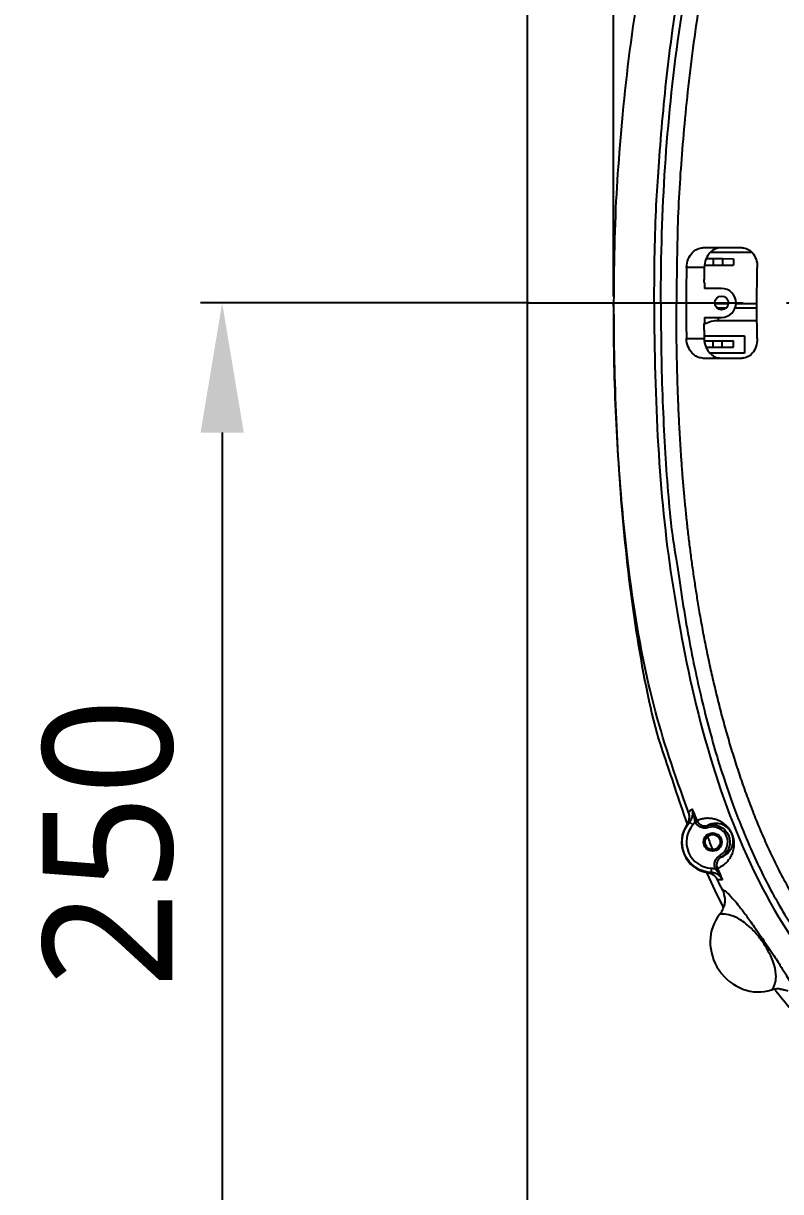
# Model space of a CAD drawing. Extents: x 796 to 6898, y -63 to 2465.
# Drawn here: x 861.2 to 1036.4, y 1478.9 to 1749.3 of the extents above; entities that cross this region are included whole.
import ezdxf

# ---------------------------------------------------------------- set-up
doc = ezdxf.new("R2010")
doc.units = 0
doc.header["$LTSCALE"] = 20
doc.header["$MEASUREMENT"] = 0
doc.linetypes.add('CENTER', pattern=[2, 1.25, -0.25, 0.25, -0.25])
doc.layers.get('0').update_dxf_attribs({"linetype": 'CONTINUOUS'})
doc.layers.get('DEFPOINTS').update_dxf_attribs({"linetype": 'CONTINUOUS'})
for name, color, linetype in [('1', 7, 'CONTINUOUS'), ('6', 6, 'CONTINUOUS'), ('CENTER', 2, 'CENTER')]:
    doc.layers.add(name, color=color, linetype=linetype)
doc.styles.get("Standard").update_dxf_attribs({"font": 'NanumGothic.ttf'})
doc.dimstyles.get("Standard").update_dxf_attribs({"dimtxt": 2.7, "dimasz": 2.5, "dimexe": 1.5, "dimexo": 1.5, "dimgap": 1.5, "dimtad": 1, "dimdec": 0, "dimlfac": 10, "dimzin": 0, "dimdsep": 46, "dimtxsty": 'Standard', "dimcen": 0, "dimclrt": 2, "dimadec": 0, "dimazin": 0, "dimtfac": 1, "dimtdec": 0, "dimtmove": 0, "dimatfit": 3, "dimfxl": 0, "dimtolj": 1, "dimtzin": 0, "dimarcsym": 0})

# ---------------------------------------------------------------- blocks, each defined once
blk = doc.blocks.new('*D37')
at = {"color": 3, "lineweight": -2}
for p, q in [((978.27, 1684.6), (902.19, 1684.6)), ((907.19, 1654.6), (907.19, 1464.6)), ((964.43, 1434.6), (902.19, 1434.6))]:
    blk.add_line(p, q, dxfattribs=at)
at = {"color": 3}
for points in [[(902.19, 1654.6), (912.19, 1654.6), (907.19, 1684.6)], [(902.19, 1464.6), (912.19, 1464.6), (907.19, 1434.6)]]:
    blk.add_solid(points, dxfattribs=at)
at = {"layer": 'DEFPOINTS', "color": 0}
for p in [(979.77, 1684.6), (907.19, 1434.6), (965.93, 1434.6)]:
    blk.add_point(p, dxfattribs=at)
at = {"color": 2, "insert": (880.86, 1559.6), "char_height": 30, "attachment_point": 5, "rotation": 90}
blk.add_mtext('\\A1;250', dxfattribs=at)
blk = doc.blocks.new('*D36')
at = {"color": 3, "lineweight": -2}
for p, q in [((997.8, 1686.1), (997.8, 1966)), ((1722.07, 1686.1), (1722.07, 1966)), ((1027.8, 1961), (1692.07, 1961))]:
    blk.add_line(p, q, dxfattribs=at)
at = {"color": 3}
for points in [[(1027.8, 1966), (1027.8, 1956), (997.8, 1961)], [(1692.07, 1966), (1692.07, 1956), (1722.07, 1961)]]:
    blk.add_solid(points, dxfattribs=at)
at = {"layer": 'DEFPOINTS', "color": 0}
for p in [(1722.07, 1961), (997.8, 1684.6), (1722.07, 1684.6)]:
    blk.add_point(p, dxfattribs=at)
at = {"color": 2, "insert": (1359.94, 1987.33), "char_height": 30, "attachment_point": 5}
blk.add_mtext('\\A1;725', dxfattribs=at)

msp = doc.modelspace()

# ---------------------------------------------------------------- linework, layer by layer
at = {"layer": '1', "color": 0, "linetype": 'Continuous'}
for p, q in [((1020.37, 1696.39), (1029.65, 1696.39)), ((1018.76, 1692.8), (1014.67, 1692.81)), ((1018.78, 1693.35), (1020.86, 1693.35)), ((1019.21, 1694.85), (1020.86, 1694.85)), ((1020.86, 1694.85), (1020.86, 1693.35)), ((1020.86, 1694.85), (1022.96, 1694.85)), ((1020.86, 1693.35), (1022.96, 1693.35)), ((1022.96, 1694.85), (1022.96, 1693.35)), ((1022.96, 1694.85), (1025.52, 1694.84)), ((1022.96, 1693.35), (1025.52, 1693.34)), ((1025.52, 1694.84), (1025.52, 1693.34)), ((1018.7, 1689.35), (1018.86, 1689.35)), ((1022.78, 1687.95), (1018.84, 1687.95)), ((1024.37, 1684.39), (1021.19, 1684.39)), ((1030.95, 1684.39), (1026.12, 1684.39)), ((1022.05, 1683.18), (1022.05, 1683.48)), ((1022.05, 1683.48), (1023.93, 1683.48)), ((1025.94, 1683.48), (1030.96, 1683.48)), ((1018.85, 1679.85), (1018.69, 1679.85)), ((1018.83, 1681.25), (1022.78, 1681.25)), ((1022.05, 1680.48), (1022.05, 1681.25)), ((1030.99, 1680.48), (1022.05, 1680.48)), ((1014.65, 1676.41), (1018.74, 1676.4)), ((1018.73, 1676.98), (1028.05, 1676.98)), ((1028.05, 1676.98), (1028.05, 1672.98)), ((1018.76, 1675.85), (1020.84, 1675.85)), ((1019.22, 1674.35), (1020.84, 1674.35)), ((1020.84, 1674.35), (1020.84, 1675.85)), ((1020.84, 1675.85), (1022.94, 1675.85)), ((1020.84, 1674.35), (1022.94, 1674.35)), ((1022.94, 1674.35), (1022.94, 1675.85)), ((1022.94, 1675.85), (1025.5, 1675.84)), ((1022.94, 1674.35), (1025.5, 1674.34)), ((1025.5, 1674.34), (1025.5, 1675.84)), ((1028.05, 1672.98), (1020.1, 1672.98)), ((1015.39, 1564.49), (1016.14, 1563.84)), ((1016.64, 1564.55), (1017.1, 1564.76)), ((1019.67, 1563.19), (1019.52, 1563.67)), ((1022.41, 1556.78), (1022.66, 1556.34)), ((1020.41, 1552.78), (1020.45, 1553.78)), ((1021.31, 1553.65), (1021.77, 1553.84))]:
    msp.add_line(p, q, dxfattribs=at)
for centre, radius in [((1022.78, 1684.6), 1.6), ((1020.71, 1559.84), 2.1), ((1020.71, 1559.84), 1.75)]:
    msp.add_circle(centre, radius, dxfattribs=at)
for centre, radius, start, end in [((1022.78, 1684.6), 3.35, 269.9383, 89.9383), ((1020.71, 1559.84), 7.2, 145.1928, 261.2266), ((1020.71, 1559.84), 6.06, 138.7993, 267.618), ((1020.71, 1559.84), 3.5, 299.1393, 107.2042)]:
    msp.add_arc(centre, radius, start, end, dxfattribs=at)
at = {"layer": '1', "color": 0, "linetype": 'Continuous', "extrusion": (0, 0, -1)}
for radius, start, end in [(7.06, 272.382, 41.2007), (4, 72.7958, 240.8607)]:
    msp.add_arc((-1020.71, 1559.84), radius, start, end, dxfattribs=at)
at = {"layer": '1', "color": 0, "linetype": 'Continuous'}
for centre, major_axis, ratio, start_param, end_param in [((1016.59, 1564.67), (-0.466, -0.182), 0.050377, 1.614803, 3.075022), ((1021.37, 1553.53), (0.453, 0.212), 0.053979, 0.066481, 1.523686), ((1030.53, 1535.87), (-6.16, 9.12), 0.916152, 0.269979, 2.882511)]:
    msp.add_ellipse(centre, major_axis=major_axis, ratio=ratio, start_param=start_param, end_param=end_param, dxfattribs=at)
for points, degree, knots in [([(1007.18, 1684.61), (1007.21, 1688.52), (1007.26, 1696.25), (1007.62, 1707.73), (1008.19, 1715.45), (1009.01, 1726.42), (1010.07, 1737.13), (1012.36, 1755.42), (1017.09, 1780.58), (1025.64, 1806.56), (1035.2, 1825.51), (1043.96, 1838.39), (1054.73, 1849.87), (1066.93, 1858.73), (1081.08, 1865.69), (1095.67, 1870.44), (1111.13, 1873.76), (1121.25, 1875.04), (1126.31, 1875.68)], 3, [0, 0, 0, 0, 0.043893, 0.086888, 0.129007, 0.170264, 0.210669, 0.250243, 0.3783, 0.500162, 0.562466, 0.625028, 0.683175, 0.749984, 0.806331, 0.875009, 0.937446, 1, 1, 1, 1]), ([(1008.72, 1684.61), (1008.79, 1706.75), (1009.9, 1725.46), (1014.48, 1758.19), (1016.49, 1769), (1021.87, 1790.16), (1025.23, 1800.52), (1033.88, 1820.14), (1039.16, 1829.42), (1048.99, 1841.66), (1052.58, 1845.43), (1060.36, 1852.19), (1064.54, 1855.16), (1077.7, 1862.94), (1087.28, 1866.58), (1106.82, 1871.75), (1116.82, 1873.36), (1126.9, 1874.49)], 3, [0, 0, 0, 0, 0.25, 0.25, 0.375, 0.375, 0.5, 0.5, 0.625, 0.625, 0.6875, 0.6875, 0.75, 0.75, 0.875, 0.875, 1, 1, 1, 1]), ([(1196.68, 1874.66), (1191.81, 1874.61), (1181.32, 1874.51), (1164.96, 1874.13), (1147.23, 1873.35), (1128.6, 1871.85), (1109.72, 1869.13), (1089.11, 1864), (1070.52, 1855.64), (1055.67, 1843.69), (1045.95, 1832.16), (1037.25, 1818.32), (1029.73, 1801.81), (1023.48, 1782.37), (1018.96, 1762.52), (1015.77, 1742.34), (1013.71, 1721.94), (1012.53, 1705), (1012.39, 1691.38), (1012.32, 1684.61)], 3, [0, 0, 0, 0, 0.046725, 0.100737, 0.158073, 0.218821, 0.282905, 0.344446, 0.42649, 0.479304, 0.526887, 0.568969, 0.632108, 0.69401, 0.755202, 0.816507, 0.878002, 0.939323, 1, 1, 1, 1]), ([(1015.4, 1802.49), (1015.07, 1801.59), (1014.74, 1800.69), (1011.04, 1790.34), (1008.39, 1780.64), (1004.12, 1761.04), (1002.5, 1751.13), (1000.02, 1731.22), (999.17, 1721.22), (998.07, 1704.69), (997.81, 1694.66), (997.8, 1684.62)], 3, [0, 0, 0, 0, 0.02335, 0.02335, 0.267513, 0.267513, 0.511675, 0.511675, 0.755838, 0.755838, 1, 1, 1, 1]), ([(1014.67, 1692.81), (1014.7, 1694.2), (1015.26, 1695.44), (1016.71, 1696.99), (1017.58, 1697.35), (1018.44, 1697.35)], 3, [0, 0, 0, 0, 0.5, 0.5, 1, 1, 1, 1]), ([(1022.54, 1697.35), (1021.67, 1697.35), (1020.81, 1696.98), (1019.36, 1695.44), (1018.8, 1694.19), (1018.76, 1692.8)], 3, [0, 0, 0, 0, 0.5, 0.5, 1, 1, 1, 1]), ([(1027.55, 1697.34), (1028.4, 1697.34), (1029.24, 1696.98), (1030.6, 1695.43), (1031.08, 1694.16), (1031.05, 1692.79)], 3, [0, 0, 0, 0, 0.5, 0.5, 1, 1, 1, 1]), ([(1018.86, 1689.35), (1018.86, 1689.23), (1018.85, 1689.1), (1018.85, 1688.85), (1018.85, 1688.73), (1018.85, 1688.41), (1018.84, 1688.23), (1018.84, 1688.01), (1018.84, 1687.98), (1018.84, 1687.95)], 3, [0, 0, 0, 0, 0.267874, 0.267874, 0.535748, 0.535748, 0.937559, 0.937559, 1, 1, 1, 1]), ([(1015.15, 1566.72), (1014.73, 1567.86), (1011.09, 1577.83), (1005.55, 1594.8), (1001.75, 1618.19), (999.83, 1636.21), (998.91, 1647.76), (998.26, 1659.7), (997.86, 1672.03), (997.82, 1680.38), (997.8, 1684.62)], 3, [0, 0, 0, 0, 0.029664, 0.258397, 0.514709, 0.605675, 0.699628, 0.796629, 0.896736, 1, 1, 1, 1]), ([(997.8, 1684.62), (997.8, 1675.63), (997.98, 1666.64), (998.76, 1648.67), (999.36, 1639.69), (1001.12, 1621.79), (1002.27, 1612.86), (1005.28, 1595.13), (1007.13, 1586.32), (1011.02, 1575.36), (1012.79, 1569.64), (1014.82, 1564.02)], 3, [0, 0, 0, 0, 0.214368, 0.214368, 0.428737, 0.428737, 0.643105, 0.643105, 0.857473, 0.857473, 1, 1, 1, 1]), ([(1007.18, 1684.61), (1007.2, 1662.46), (1008.25, 1640.21), (1012.76, 1610.9), (1014.75, 1600.06), (1020.1, 1578.79), (1023.46, 1568.38), (1032.1, 1548.59), (1037.4, 1539.21), (1047.3, 1526.78), (1050.92, 1522.94), (1058.78, 1516.04), (1063.01, 1512.99), (1076.32, 1505.04), (1086.02, 1501.36), (1105.72, 1496.09), (1115.77, 1494.45), (1125.89, 1493.29)], 3, [0, 0, 0, 0, 0.25, 0.25, 0.375, 0.375, 0.5, 0.5, 0.625, 0.625, 0.6875, 0.6875, 0.75, 0.75, 0.875, 0.875, 1, 1, 1, 1]), ([(1008.72, 1684.61), (1008.74, 1680.74), (1008.77, 1673.15), (1009.09, 1661.99), (1009.6, 1651.31), (1010.31, 1641.09), (1011.21, 1631.32), (1012.29, 1625.52), (1013.53, 1616.68), (1014.93, 1608.32), (1016.45, 1600.44), (1018.09, 1593.04), (1019.83, 1586.14), (1021.65, 1579.74), (1023.52, 1573.83), (1025.41, 1568.42), (1027.3, 1563.49), (1030.15, 1556.7), (1034.57, 1547.56), (1040.68, 1537.59), (1051.02, 1524.09), (1063.36, 1513.79), (1080.49, 1504.94), (1093.34, 1500.53), (1109.74, 1496.7), (1119.79, 1495.37), (1126.49, 1494.48)], 3, [0, 0, 0, 0, 0.043803, 0.085816, 0.126123, 0.164778, 0.201813, 0.237237, 0.271048, 0.303235, 0.33378, 0.362666, 0.389876, 0.415398, 0.439219, 0.461332, 0.481735, 0.500424, 0.547145, 0.600351, 0.638368, 0.749997, 0.792002, 0.875008, 0.916739, 1, 1, 1, 1]), ([(1196.79, 1494.15), (1181.15, 1494.32), (1159.26, 1494.69), (1131.01, 1495.97), (1100.85, 1499.2), (1073.39, 1511.26), (1061.35, 1520.28), (1054.29, 1527.1), (1051.23, 1530.33), (1046.55, 1535.97), (1035.61, 1551.63), (1022.33, 1582.63), (1016, 1615.03), (1013.08, 1642.76), (1012.31, 1669.85), (1012.32, 1684.61)], 5, [0, 0, 0, 0, 0, 0, 0.248533, 0.35731, 0.459634, 0.477422, 0.480384, 0.491238, 0.514901, 0.53066, 0.593382, 0.780263, 1, 1, 1, 1, 1, 1]), ([(1018.83, 1681.25), (1018.83, 1681.14), (1018.84, 1681.04), (1018.84, 1680.8), (1018.84, 1680.68), (1018.84, 1680.32), (1018.84, 1680.08), (1018.85, 1679.85)], 3, [0, 0, 0, 0, 0.232142, 0.232142, 0.5, 0.5, 1, 1, 1, 1]), ([(1018.41, 1671.85), (1017.55, 1671.85), (1016.69, 1672.22), (1015.24, 1673.77), (1014.68, 1675.02), (1014.65, 1676.41)], 3, [0, 0, 0, 0, 0.5, 0.5, 1, 1, 1, 1]), ([(1018.74, 1676.4), (1018.77, 1675.02), (1019.34, 1673.77), (1020.78, 1672.22), (1021.65, 1671.85), (1022.51, 1671.85)], 3, [0, 0, 0, 0, 0.5, 0.5, 1, 1, 1, 1]), ([(1031.03, 1676.39), (1031.06, 1675.02), (1030.58, 1673.76), (1029.21, 1672.2), (1028.37, 1671.84), (1027.52, 1671.84)], 3, [0, 0, 0, 0, 0.5, 0.5, 1, 1, 1, 1]), ([(1014.79, 1563.95), (1014.93, 1564.15), (1015.05, 1564.36), (1015.17, 1564.7), (1015.21, 1564.82), (1015.27, 1565.05), (1015.29, 1565.17), (1015.32, 1565.41), (1015.33, 1565.53), (1015.33, 1565.77), (1015.33, 1565.89), (1015.29, 1566.25), (1015.23, 1566.49), (1015.14, 1566.72)], 3, [0, 0, 0, 0, 0.25, 0.25, 0.375, 0.375, 0.5, 0.5, 0.625, 0.625, 0.75, 0.75, 1, 1, 1, 1]), ([(1015.39, 1564.49), (1015.57, 1564.7), (1015.72, 1564.92), (1015.89, 1565.28), (1015.94, 1565.41), (1016.03, 1565.67), (1016.06, 1565.8), (1016.11, 1566.06), (1016.13, 1566.19), (1016.14, 1566.46), (1016.14, 1566.6), (1016.12, 1566.86), (1016.1, 1567), (1016.04, 1567.26), (1016, 1567.39), (1015.95, 1567.52)], 3, [0, 0, 0, 0, 0.25, 0.25, 0.375, 0.375, 0.5, 0.5, 0.625, 0.625, 0.75, 0.75, 0.875, 0.875, 1, 1, 1, 1]), ([(1016.62, 1564.66), (1016.58, 1564.9), (1016.54, 1565.14), (1016.42, 1565.87), (1016.33, 1566.34), (1016.13, 1567.04), (1016.05, 1567.28), (1015.97, 1567.48), (1015.96, 1567.5), (1015.95, 1567.52), (1015.94, 1567.54)], 3, [0, 0, 0, 0, 0.238829, 0.238829, 0.733383, 0.733383, 0.996461, 0.996461, 0.996461, 1, 1, 1, 1]), ([(1017.06, 1564.85), (1017.3, 1564.96), (1017.55, 1565.06), (1018.06, 1565.22), (1018.32, 1565.28), (1018.86, 1565.37), (1019.13, 1565.4), (1019.7, 1565.42), (1019.99, 1565.41), (1020.59, 1565.34), (1020.9, 1565.28), (1021.38, 1565.14), (1021.55, 1565.09), (1021.88, 1564.97), (1022.05, 1564.89), (1022.41, 1564.72), (1022.59, 1564.62), (1022.88, 1564.44), (1022.97, 1564.38), (1023.17, 1564.24), (1023.28, 1564.16), (1023.49, 1563.99), (1023.6, 1563.9), (1023.83, 1563.68), (1023.95, 1563.56), (1024.15, 1563.35), (1024.21, 1563.27), (1024.36, 1563.09), (1024.43, 1562.99), (1024.56, 1562.82), (1024.6, 1562.75), (1024.67, 1562.64), (1024.7, 1562.61), (1024.75, 1562.52), (1024.78, 1562.48), (1024.83, 1562.38), (1024.86, 1562.33), (1024.91, 1562.24), (1024.93, 1562.2), (1024.97, 1562.13), (1024.99, 1562.09), (1025.03, 1562.01), (1025.05, 1561.96), (1025.09, 1561.88), (1025.1, 1561.86), (1025.13, 1561.8), (1025.14, 1561.77), (1025.17, 1561.71), (1025.18, 1561.68), (1025.2, 1561.62), (1025.21, 1561.6), (1025.25, 1561.51), (1025.26, 1561.47), (1025.3, 1561.38), (1025.31, 1561.33), (1025.34, 1561.26), (1025.35, 1561.22), (1025.38, 1561.12), (1025.4, 1561.06), (1025.44, 1560.9), (1025.46, 1560.81), (1025.5, 1560.64), (1025.52, 1560.57), (1025.55, 1560.43), (1025.56, 1560.36), (1025.59, 1560.17), (1025.6, 1560.06), (1025.62, 1559.86), (1025.63, 1559.76), (1025.64, 1559.49), (1025.64, 1559.33), (1025.63, 1559.02), (1025.62, 1558.89), (1025.58, 1558.49), (1025.54, 1558.26), (1025.45, 1557.83), (1025.39, 1557.64), (1025.27, 1557.27), (1025.2, 1557.1), (1025.06, 1556.77), (1024.99, 1556.62), (1024.75, 1556.19), (1024.58, 1555.93), (1024.22, 1555.46), (1024.03, 1555.24), (1023.63, 1554.85), (1023.42, 1554.67), (1022.77, 1554.19), (1022.31, 1553.93), (1021.82, 1553.74)], 3, [0, 0, 0, 0, 0.0625, 0.0625, 0.125, 0.125, 0.1875, 0.1875, 0.25, 0.25, 0.3125, 0.3125, 0.34375, 0.34375, 0.375, 0.375, 0.40625, 0.40625, 0.421875, 0.421875, 0.4375, 0.4375, 0.453125, 0.453125, 0.46875, 0.46875, 0.476563, 0.476563, 0.484375, 0.484375, 0.488281, 0.488281, 0.490234, 0.490234, 0.492188, 0.492188, 0.494141, 0.494141, 0.495117, 0.495117, 0.496094, 0.496094, 0.49707, 0.49707, 0.497559, 0.497559, 0.498047, 0.498047, 0.498535, 0.498535, 0.499023, 0.499023, 0.5, 0.5, 0.500977, 0.500977, 0.501953, 0.501953, 0.503906, 0.503906, 0.507813, 0.507813, 0.511719, 0.511719, 0.515625, 0.515625, 0.523438, 0.523438, 0.53125, 0.53125, 0.546875, 0.546875, 0.5625, 0.5625, 0.59375, 0.59375, 0.625, 0.625, 0.65625, 0.65625, 0.6875, 0.6875, 0.75, 0.75, 0.8125, 0.8125, 0.875, 0.875, 1, 1, 1, 1]), ([(1019.67, 1563.19), (1019.6, 1563.17), (1019.52, 1563.15), (1019.37, 1563.11), (1019.3, 1563.1), (1019.07, 1563.08), (1018.92, 1563.07), (1018.7, 1563.08), (1018.62, 1563.09), (1018.47, 1563.12), (1018.4, 1563.13), (1018.18, 1563.19), (1018.03, 1563.23), (1017.76, 1563.36), (1017.63, 1563.43), (1017.38, 1563.61), (1017.26, 1563.7), (1017.05, 1563.92), (1016.95, 1564.03), (1016.78, 1564.28), (1016.71, 1564.41), (1016.64, 1564.55)], 3, [0, 0, 0, 0, 0.0625, 0.0625, 0.125, 0.125, 0.25, 0.25, 0.3125, 0.3125, 0.375, 0.375, 0.5, 0.5, 0.625, 0.625, 0.75, 0.75, 0.875, 0.875, 1, 1, 1, 1]), ([(1017.1, 1564.76), (1017.15, 1564.65), (1017.21, 1564.54), (1017.35, 1564.34), (1017.42, 1564.25), (1017.59, 1564.08), (1017.69, 1564), (1017.89, 1563.86), (1017.99, 1563.8), (1018.21, 1563.7), (1018.33, 1563.66), (1018.5, 1563.62), (1018.56, 1563.61), (1018.68, 1563.59), (1018.74, 1563.58), (1018.92, 1563.57), (1019.04, 1563.58), (1019.28, 1563.6), (1019.4, 1563.63), (1019.52, 1563.67)], 3, [0, 0, 0, 0, 0.125, 0.125, 0.25, 0.25, 0.375, 0.375, 0.5, 0.5, 0.625, 0.625, 0.6875, 0.6875, 0.75, 0.75, 0.875, 0.875, 1, 1, 1, 1]), ([(1022.66, 1556.34), (1023.33, 1556.56), (1023.96, 1556.94), (1024.76, 1557.88), (1025.01, 1558.25), (1025.3, 1559), (1025.38, 1559.29), (1025.46, 1559.83), (1025.47, 1560.03), (1025.46, 1560.42), (1025.45, 1560.56), (1025.42, 1560.82), (1025.4, 1560.92), (1025.36, 1561.11), (1025.34, 1561.17), (1025.3, 1561.34), (1025.28, 1561.42), (1025.16, 1561.71), (1025.1, 1561.85), (1025.03, 1562), (1025, 1562.05), (1024.92, 1562.19), (1024.88, 1562.26), (1024.77, 1562.43), (1024.71, 1562.52), (1024.54, 1562.74), (1024.44, 1562.85), (1024.17, 1563.13), (1024.01, 1563.26), (1023.56, 1563.59), (1023.29, 1563.73), (1022.54, 1564.05), (1022.1, 1564.13), (1020.86, 1564.2), (1020.15, 1564.01), (1019.52, 1563.67)], 3, [0, 0, 0, 0, 0.25, 0.25, 0.375, 0.375, 0.4375, 0.4375, 0.46875, 0.46875, 0.484375, 0.484375, 0.492188, 0.492188, 0.496094, 0.496094, 0.5, 0.5, 0.501953, 0.501953, 0.503906, 0.503906, 0.507813, 0.507813, 0.515625, 0.515625, 0.53125, 0.53125, 0.5625, 0.5625, 0.625, 0.625, 0.75, 0.75, 1, 1, 1, 1]), ([(1021.31, 1553.65), (1021.25, 1553.79), (1021.21, 1553.94), (1021.15, 1554.23), (1021.13, 1554.38), (1021.12, 1554.61), (1021.13, 1554.69), (1021.14, 1554.84), (1021.15, 1554.91), (1021.18, 1555.14), (1021.22, 1555.28), (1021.29, 1555.5), (1021.32, 1555.57), (1021.39, 1555.7), (1021.42, 1555.77), (1021.53, 1555.97), (1021.62, 1556.09), (1021.77, 1556.26), (1021.82, 1556.32), (1021.92, 1556.43), (1021.98, 1556.48), (1022.15, 1556.62), (1022.28, 1556.71), (1022.41, 1556.78)], 3, [0, 0, 0, 0, 0.125, 0.125, 0.25, 0.25, 0.3125, 0.3125, 0.375, 0.375, 0.5, 0.5, 0.5625, 0.5625, 0.625, 0.625, 0.75, 0.75, 0.8125, 0.8125, 0.875, 0.875, 1, 1, 1, 1]), ([(1022.66, 1556.34), (1022.55, 1556.28), (1022.45, 1556.22), (1022.31, 1556.1), (1022.27, 1556.06), (1022.18, 1555.98), (1022.14, 1555.93), (1022.02, 1555.79), (1021.95, 1555.69), (1021.86, 1555.54), (1021.83, 1555.48), (1021.78, 1555.37), (1021.76, 1555.32), (1021.7, 1555.14), (1021.67, 1555.03), (1021.63, 1554.79), (1021.62, 1554.67), (1021.63, 1554.43), (1021.64, 1554.31), (1021.69, 1554.07), (1021.73, 1553.95), (1021.77, 1553.84)], 3, [0, 0, 0, 0, 0.125, 0.125, 0.1875, 0.1875, 0.25, 0.25, 0.375, 0.375, 0.4375, 0.4375, 0.5, 0.5, 0.625, 0.625, 0.75, 0.75, 0.875, 0.875, 1, 1, 1, 1]), ([(1021.85, 1551.08), (1021.74, 1551.3), (1021.61, 1551.5), (1021.38, 1551.78), (1021.29, 1551.87), (1021.12, 1552.03), (1021.02, 1552.11), (1020.83, 1552.25), (1020.73, 1552.31), (1020.52, 1552.43), (1020.41, 1552.48), (1020.08, 1552.62), (1019.85, 1552.69), (1019.61, 1552.72)], 3, [0, 0, 0, 0, 0.25, 0.25, 0.375, 0.375, 0.5, 0.5, 0.625, 0.625, 0.75, 0.75, 1, 1, 1, 1]), ([(1022.98, 1551.12), (1022.92, 1551.24), (1022.86, 1551.36), (1022.7, 1551.58), (1022.62, 1551.68), (1022.44, 1551.88), (1022.35, 1551.97), (1022.14, 1552.15), (1022.04, 1552.23), (1021.81, 1552.37), (1021.7, 1552.44), (1021.45, 1552.55), (1021.33, 1552.6), (1020.94, 1552.72), (1020.68, 1552.77), (1020.41, 1552.78)], 3, [0, 0, 0, 0, 0.125, 0.125, 0.25, 0.25, 0.375, 0.375, 0.5, 0.5, 0.625, 0.625, 0.75, 0.75, 1, 1, 1, 1]), ([(1022.98, 1548.84), (1023.63, 1548.52), (1024.49, 1547.8), (1026.44, 1545.52), (1027.2, 1544.58), (1028.76, 1542.47), (1029.34, 1541.66), (1030.78, 1539.62), (1031.65, 1538.35), (1033.52, 1535.6), (1034.42, 1534.25), (1035.83, 1532.1), (1036.38, 1531.24), (1037.75, 1529.04), (1038.32, 1528.04), (1039.59, 1525.58), (1039.81, 1524.72), (1039.74, 1524.18)], 3, [0, 0, 0, 0, 0.25, 0.25, 0.375, 0.375, 0.4375, 0.4375, 0.5, 0.5, 0.5625, 0.5625, 0.625, 0.625, 0.75, 0.75, 1, 1, 1, 1]), ([(1023.53, 1546.9), (1023.51, 1547.07), (1023.49, 1547.24), (1023.43, 1547.57), (1023.4, 1547.73), (1023.26, 1548.22), (1023.14, 1548.53), (1022.98, 1548.84)], 3, [0, 0, 0, 0, 0.25, 0.25, 0.5, 0.5, 1, 1, 1, 1]), ([(1023.53, 1546.9), (1023.55, 1546.58), (1023.54, 1546.27), (1023.49, 1545.8), (1023.47, 1545.64), (1023.41, 1545.34), (1023.38, 1545.18), (1023.34, 1545.04)], 3, [0, 0, 0, 0, 0.5, 0.5, 0.75, 0.75, 1, 1, 1, 1]), ([(1022.37, 1543.15), (1022.59, 1543.43), (1022.79, 1543.72), (1023.03, 1544.19), (1023.1, 1544.35), (1023.23, 1544.69), (1023.29, 1544.86), (1023.34, 1545.04)], 3, [0, 0, 0, 0, 0.5, 0.5, 0.75, 0.75, 1, 1, 1, 1]), ([(1034.34, 1525.61), (1034.95, 1526.36), (1035.37, 1527.31), (1035.38, 1529.46), (1035.29, 1530.29), (1034.77, 1532.01), (1034.54, 1532.66), (1033.96, 1533.91), (1033.73, 1534.38), (1033.11, 1535.47), (1032.72, 1536.1), (1031.87, 1537.32), (1031.45, 1537.87), (1030.7, 1538.76), (1030.36, 1539.13), (1029.42, 1540.1), (1028.9, 1540.55), (1027.46, 1541.71), (1026.68, 1542.15), (1024.54, 1543.13), (1023.4, 1543.26), (1022.37, 1543.15)], 3, [0, 0, 0, 0, 0.25, 0.25, 0.375, 0.375, 0.4375, 0.4375, 0.46875, 0.46875, 0.5, 0.5, 0.53125, 0.53125, 0.5625, 0.5625, 0.625, 0.625, 0.75, 0.75, 1, 1, 1, 1]), ([(1035.2, 1525.62), (1036.41, 1524.08), (1037.65, 1522.57), (1041.91, 1517.73), (1045.12, 1514.56), (1052.01, 1508.77), (1055.68, 1506.15), (1063.36, 1501.48), (1067.38, 1499.43), (1079.77, 1494.08), (1088.45, 1491.57), (1101.65, 1488.81), (1106.09, 1488.06), (1114.99, 1486.8), (1119.46, 1486.3), (1132.9, 1485.06), (1141.88, 1484.6), (1159.86, 1484.04), (1168.86, 1483.95), (1186.84, 1483.92), (1195.84, 1483.98), (1213.82, 1484.15), (1222.83, 1484.25), (1240.77, 1484.46), (1259.03, 1484.69), (1285.01, 1485.12), (1317.94, 1485.84), (1339.69, 1486.48), (1373.96, 1487.69), (1395.97, 1488.67), (1429, 1490.72), (1440, 1491.49), (1461.98, 1493.32), (1472.95, 1494.37), (1494.86, 1496.9), (1505.8, 1498.37), (1527.56, 1501.95), (1538.39, 1504.06), (1559.83, 1509.22), (1570.44, 1512.28), (1591.2, 1519.72), (1601.35, 1524.12), (1617.11, 1532.49), (1622.97, 1535.99), (1628.65, 1539.76)], 3, [0, 0, 0, 0, 0.010075, 0.010075, 0.033249, 0.033249, 0.056423, 0.056423, 0.079597, 0.079597, 0.125945, 0.125945, 0.149119, 0.149119, 0.172293, 0.172293, 0.218641, 0.218641, 0.264989, 0.264989, 0.311338, 0.311338, 0.357686, 0.357686, 0.404034, 0.450382, 0.49673, 0.553904, 0.553904, 0.657425, 0.657425, 0.709186, 0.709186, 0.760947, 0.760947, 0.812708, 0.812708, 0.864469, 0.864469, 0.91623, 0.91623, 0.967991, 0.967991, 1, 1, 1, 1]), ([(1036.34, 1525.83), (1036, 1525.86), (1035.66, 1525.86), (1034.99, 1525.78), (1034.66, 1525.71), (1034.34, 1525.61)], 3, [0, 0, 0, 0, 0.5, 0.5, 1, 1, 1, 1]), ([(1036.34, 1525.83), (1036.63, 1525.81), (1036.93, 1525.76), (1037.37, 1525.64), (1037.52, 1525.6), (1037.81, 1525.5), (1037.96, 1525.44), (1038.1, 1525.37)], 3, [0, 0, 0, 0, 0.5, 0.5, 0.75, 0.75, 1, 1, 1, 1])]:
    msp.add_open_spline(points, degree=degree, knots=knots, dxfattribs=at)
for points in [[(1027.55, 1697.34), (1024.51, 1697.35), (1021.48, 1697.35), (1018.44, 1697.35)], [(1014.67, 1692.81), (1014.6, 1690.07), (1014.57, 1687.34), (1014.57, 1684.61)], [(1018.76, 1692.8), (1018.74, 1691.65), (1018.71, 1690.5), (1018.7, 1689.35)], [(1030.95, 1684.59), (1030.96, 1687.32), (1030.99, 1690.06), (1031.05, 1692.79)], [(1014.57, 1684.61), (1014.56, 1681.87), (1014.59, 1679.14), (1014.65, 1676.41)], [(1031.03, 1676.39), (1030.98, 1679.12), (1030.95, 1681.86), (1030.95, 1684.59)], [(1021.57, 1683.6), (1021.73, 1683.56), (1021.89, 1683.52), (1022.05, 1683.48)], [(1018.69, 1679.85), (1018.7, 1678.7), (1018.72, 1677.55), (1018.74, 1676.4)], [(1022.05, 1680.48), (1020.93, 1680.48), (1019.82, 1680.2), (1018.83, 1679.7)], [(1018.41, 1671.85), (1021.45, 1671.85), (1024.49, 1671.85), (1027.52, 1671.84)], [(1015.14, 1566.72), (1015.41, 1567.01), (1015.68, 1567.27), (1015.95, 1567.52)], [(1015.95, 1567.52), (1016.29, 1566.73), (1016.66, 1565.87), (1017.06, 1564.85)], [(1015.39, 1564.49), (1015.19, 1564.33), (1014.99, 1564.15), (1014.79, 1563.95)], [(1016.64, 1564.55), (1016.5, 1564.3), (1016.34, 1564.06), (1016.14, 1563.84)], [(1016.64, 1564.55), (1016.64, 1564.59), (1016.63, 1564.62), (1016.62, 1564.66)], [(1017.06, 1564.85), (1017.07, 1564.82), (1017.09, 1564.79), (1017.1, 1564.76)], [(1019.51, 1561.07), (1019.89, 1560.08), (1020.29, 1559.1), (1020.69, 1558.11)], [(1019.35, 1552.67), (1020.55, 1549.95), (1021.83, 1547.27), (1023.19, 1544.63)], [(1019.61, 1552.72), (1019.88, 1552.73), (1020.15, 1552.75), (1020.41, 1552.78)], [(1020.45, 1553.78), (1020.75, 1553.77), (1021.03, 1553.73), (1021.31, 1553.65)], [(1021.38, 1553.56), (1021.35, 1553.59), (1021.33, 1553.62), (1021.31, 1553.65)], [(1022.98, 1551.12), (1022.59, 1551.98), (1022, 1552.73), (1021.38, 1553.56)], [(1021.77, 1553.84), (1021.79, 1553.81), (1021.8, 1553.77), (1021.82, 1553.74)], [(1021.82, 1553.74), (1022.28, 1552.75), (1022.64, 1551.9), (1022.98, 1551.12)], [(1022.98, 1548.83), (1022.6, 1549.58), (1022.22, 1550.33), (1021.84, 1551.08)], [(1022.98, 1551.12), (1022.62, 1551.09), (1022.24, 1551.07), (1021.85, 1551.08)]]:
    msp.add_open_spline(points, degree=3, dxfattribs=at)
at = {"layer": '6'}
msp.add_lwpolyline([(2072.83, 2209.63), (977.8, 2209.63), (977.8, 284.6), (2905.3, 284.6), (2905.3, 1309.6)], dxfattribs=at)
at = {"layer": 'CENTER', "color": 1, "linetype": 'CENTER', "ltscale": 2}
msp.add_line((977.8, 1684.6), (1758.94, 1684.6), dxfattribs=at)

# ---------------------------------------------------------------- dimensions: what is measured, and where the dimension line sits
dim = msp.add_linear_dim(base=(1722.07, 1961), p1=(997.8, 1684.6), p2=(1722.07, 1684.6), text='725', dimstyle='Standard', override={"dimtxt": 30, "dimasz": 30, "dimexe": 5, "dimgap": 10, "dimlfac": 1, "dimzin": 12, "dimclrd": 3, "dimclre": 3, "dimazin": 2, "dimarcsym": 1})
dim.commit()
dim.dimension.update_dxf_attribs({"geometry": '*D36', "text_midpoint": (1359.94, 1987.33)})
dim = msp.add_linear_dim(base=(907.19, 1434.6), p1=(979.77, 1684.6), p2=(965.93, 1434.6), angle=90, dimstyle='Standard', override={"dimtxt": 30, "dimasz": 30, "dimexe": 5, "dimgap": 10, "dimlfac": 1, "dimzin": 12, "dimclrd": 3, "dimclre": 3, "dimazin": 2, "dimarcsym": 1})
dim.commit()
dim.dimension.update_dxf_attribs({"geometry": '*D37', "text_midpoint": (880.86, 1559.6)})

doc.saveas('drawing.dxf')
